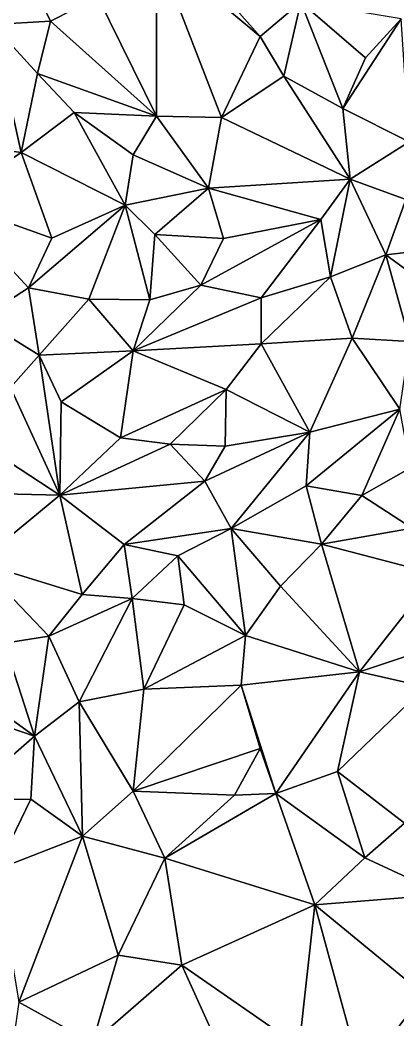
# Model space of a CAD drawing. Header units: metres. Extents: x -113 to 180, y -133 to 86.
# Drawn here: x -58.24 to -55.97, y -87.63 to -81.62 of the extents above; entities that cross this region are included whole.
import ezdxf

# ---------------------------------------------------------------- set-up
doc = ezdxf.new("R2010")
doc.units = ezdxf.units.M
for name, color, linetype, true_color in [('ASFALTO', 7, 'Continuous', 0x4a4b4e), ('BORDILLO', 7, 'Continuous', 0xcfcac0), ('TERRENO', 7, 'Continuous', 0x9a9179)]:
    doc.layers.add(name, color=color, linetype=linetype, true_color=true_color)

msp = doc.modelspace()

# ---------------------------------------------------------------- linework, layer by layer
at = {"layer": 'ASFALTO'}
for points in [[(-74.0979, -10.8561, 81.3415), (-53.1404, -66.9089, 80.2157), (-33.6043, -107.7545, 80.5869)], [(-62.5035, -30.9379, 80.492), (-74.0979, -10.8561, 81.3415), (-33.6043, -107.7545, 80.5869)], [(-65.2146, -13.3902, 80.6679), (-63.7816, -19.3873, 80.5999), (-33.6043, -107.7545, 80.5869)], [(-65.2146, -13.3902, 80.6679), (-33.6043, -107.7545, 80.5869), (-44.7201, -63.4721, 79.7034)], [(-63.7816, -19.3873, 80.5999), (-61.1285, -30.5843, 80.3979), (-33.6043, -107.7545, 80.5869)], [(-61.1297, -30.6075, 80.3979), (-61.1312, -30.6111, 80.398), (-33.6043, -107.7545, 80.5869)], [(-61.1286, -30.6037, 80.3979), (-61.1297, -30.6075, 80.3979), (-33.6043, -107.7545, 80.5869)], [(-61.1278, -30.5999, 80.3978), (-61.1286, -30.6037, 80.3979), (-33.6043, -107.7545, 80.5869)], [(-61.1285, -30.5843, 80.3979), (-61.1278, -30.5881, 80.3979), (-33.6043, -107.7545, 80.5869)], [(-61.1278, -30.5881, 80.3979), (-61.1274, -30.5921, 80.3978), (-33.6043, -107.7545, 80.5869)], [(-61.1274, -30.596, 80.3978), (-61.1278, -30.5999, 80.3978), (-33.6043, -107.7545, 80.5869)], [(-61.1274, -30.5921, 80.3978), (-61.1274, -30.596, 80.3978), (-33.6043, -107.7545, 80.5869)], [(-61.1577, -30.6328, 80.3996), (-62.4595, -30.9562, 80.4889), (-33.6043, -107.7545, 80.5869)], [(-61.154, -30.6316, 80.3994), (-61.1577, -30.6328, 80.3996), (-33.6043, -107.7545, 80.5869)], [(-61.1503, -30.6301, 80.3991), (-61.154, -30.6316, 80.3994), (-33.6043, -107.7545, 80.5869)], [(-61.1469, -30.6283, 80.3989), (-61.1503, -30.6301, 80.3991), (-33.6043, -107.7545, 80.5869)], [(-61.1436, -30.6261, 80.3987), (-61.1469, -30.6283, 80.3989), (-33.6043, -107.7545, 80.5869)], [(-61.1406, -30.6236, 80.3985), (-61.1436, -30.6261, 80.3987), (-33.6043, -107.7545, 80.5869)], [(-61.1378, -30.6209, 80.3984), (-61.1406, -30.6236, 80.3985), (-33.6043, -107.7545, 80.5869)], [(-61.1353, -30.6178, 80.3982), (-61.1378, -30.6209, 80.3984), (-33.6043, -107.7545, 80.5869)], [(-61.1331, -30.6146, 80.3981), (-61.1353, -30.6178, 80.3982), (-33.6043, -107.7545, 80.5869)], [(-61.1312, -30.6111, 80.398), (-61.1331, -30.6146, 80.3981), (-33.6043, -107.7545, 80.5869)], [(-62.5013, -30.9412, 80.4919), (-62.5035, -30.9379, 80.492), (-33.6043, -107.7545, 80.5869)], [(-62.4988, -30.9442, 80.4917), (-62.5013, -30.9412, 80.4919), (-33.6043, -107.7545, 80.5869)], [(-62.4961, -30.947, 80.4915), (-62.4988, -30.9442, 80.4917), (-33.6043, -107.7545, 80.5869)], [(-62.493, -30.9495, 80.4913), (-62.4961, -30.947, 80.4915), (-33.6043, -107.7545, 80.5869)], [(-62.4898, -30.9517, 80.491), (-62.493, -30.9495, 80.4913), (-33.6043, -107.7545, 80.5869)], [(-62.4863, -30.9535, 80.4908), (-62.4898, -30.9517, 80.491), (-33.6043, -107.7545, 80.5869)], [(-62.4827, -30.955, 80.4905), (-62.4863, -30.9535, 80.4908), (-33.6043, -107.7545, 80.5869)], [(-62.4789, -30.9562, 80.4902), (-62.4827, -30.955, 80.4905), (-33.6043, -107.7545, 80.5869)], [(-62.4751, -30.9569, 80.49), (-62.4789, -30.9562, 80.4902), (-33.6043, -107.7545, 80.5869)], [(-62.4712, -30.9573, 80.4897), (-62.4751, -30.9569, 80.49), (-33.6043, -107.7545, 80.5869)], [(-62.4673, -30.9573, 80.4894), (-62.4712, -30.9573, 80.4897), (-33.6043, -107.7545, 80.5869)], [(-62.4634, -30.957, 80.4891), (-62.4673, -30.9573, 80.4894), (-33.6043, -107.7545, 80.5869)], [(-62.4595, -30.9562, 80.4889), (-62.4634, -30.957, 80.4891), (-33.6043, -107.7545, 80.5869)], [(-53.1399, -66.9108, 80.2157), (-59.0728, -72.7359, 80.8182), (-65.6717, -86.5418, 81.7675)], [(-53.1399, -66.9108, 80.2157), (-65.6717, -86.5418, 81.7675), (-55.1858, -88.2589, 81.8466)], [(-65.6717, -86.5418, 81.7675), (-62.8016, -90.0292, 82.0322), (-55.1858, -88.2589, 81.8466)]]:
    msp.add_3dface(points, dxfattribs=at)
at = {"layer": 'BORDILLO'}
for points in [[(-64.5906, -82.3344, 81.5348), (-64.6359, -82.1396, 81.5366), (-56.7718, -80.3117, 80.7728)], [(-64.5906, -82.3344, 81.5348), (-56.7718, -80.3117, 80.7728), (-56.7265, -80.5065, 80.7705)]]:
    msp.add_3dface(points, dxfattribs=at)
at = {"layer": 'TERRENO'}
for points in [[(-57.422, -82.1966, 81), (-57.4218, -81.195, 80.7152), (-57.7738, -81.4792, 80.7647)], [(-57.4218, -81.195, 80.7152), (-57.422, -82.1966, 81), (-57.0313, -82.2049, 81.0355)], [(-57.4218, -81.195, 80.7152), (-56.7991, -81.7179, 81.0585), (-57.1574, -81.3102, 80.8)], [(-56.7991, -81.7179, 81.0585), (-57.4218, -81.195, 80.7152), (-57.0313, -82.2049, 81.0355)], [(-58.4067, -81.6459, 80.8982), (-58.1942, -81.3478, 80.7778), (-58.5016, -81.3686, 80.7849)], [(-58.1942, -81.3478, 80.7778), (-58.4067, -81.6459, 80.8982), (-58.0587, -81.6258, 80.8315)], [(-57.7738, -81.4792, 80.7647), (-58.1942, -81.3478, 80.7778), (-58.0587, -81.6258, 80.8315)], [(-56.7991, -81.7179, 81.0585), (-56.5537, -81.5123, 81.0269), (-57.1574, -81.3102, 80.8)], [(-57.422, -82.1966, 81), (-57.7738, -81.4792, 80.7647), (-58.0587, -81.6258, 80.8315)], [(-56.6574, -81.9577, 81), (-56.5537, -81.5123, 81.0269), (-56.7991, -81.7179, 81.0585)], [(-56.5537, -81.5123, 81.0269), (-56.6574, -81.9577, 81), (-56.3013, -82.1508, 81.2)], [(-56.165, -81.8455, 81.0511), (-56.5537, -81.5123, 81.0269), (-56.3013, -82.1508, 81.2)], [(-55.9514, -81.6124, 81.0059), (-56.5537, -81.5123, 81.0269), (-56.165, -81.8455, 81.0511)], [(-58.2346, -82.4162, 81.0301), (-58.4067, -81.6459, 80.8982), (-58.6437, -82.361, 81.0704)], [(-58.0587, -81.6258, 80.8315), (-58.4067, -81.6459, 80.8982), (-58.1372, -81.9415, 80.9129)], [(-58.4067, -81.6459, 80.8982), (-58.2346, -82.4162, 81.0301), (-58.1372, -81.9415, 80.9129)], [(-57.422, -82.1966, 81), (-58.0587, -81.6258, 80.8315), (-58.1372, -81.9415, 80.9129)], [(-55.9514, -81.6124, 81.0059), (-56.165, -81.8455, 81.0511), (-56.3013, -82.1508, 81.2)], [(-55.9029, -82.3519, 81.3935), (-55.9514, -81.6124, 81.0059), (-56.3013, -82.1508, 81.2)], [(-56.6574, -81.9577, 81), (-56.7991, -81.7179, 81.0585), (-57.0313, -82.2049, 81.0355)], [(-58.2346, -82.4162, 81.0301), (-57.9167, -82.1764, 80.9457), (-58.1372, -81.9415, 80.9129)], [(-57.9167, -82.1764, 80.9457), (-57.422, -82.1966, 81), (-58.1372, -81.9415, 80.9129)], [(-56.2582, -82.576, 81.3647), (-56.6574, -81.9577, 81), (-57.0313, -82.2049, 81.0355)], [(-56.6574, -81.9577, 81), (-56.2582, -82.576, 81.3647), (-56.3013, -82.1508, 81.2)], [(-57.6102, -82.7334, 81.1056), (-57.9167, -82.1764, 80.9457), (-58.2346, -82.4162, 81.0301)], [(-57.422, -82.1966, 81), (-57.9167, -82.1764, 80.9457), (-57.5613, -82.4309, 81.1053)], [(-57.9167, -82.1764, 80.9457), (-57.6102, -82.7334, 81.1056), (-57.5613, -82.4309, 81.1053)], [(-57.11, -82.6316, 81.0246), (-57.422, -82.1966, 81), (-57.5613, -82.4309, 81.1053)], [(-57.0313, -82.2049, 81.0355), (-57.422, -82.1966, 81), (-57.11, -82.6316, 81.0246)], [(-56.2582, -82.576, 81.3647), (-55.9029, -82.3519, 81.3935), (-56.3013, -82.1508, 81.2)], [(-56.2582, -82.576, 81.3647), (-57.0313, -82.2049, 81.0355), (-57.11, -82.6316, 81.0246)], [(-58.6734, -82.7089, 81.1163), (-58.2346, -82.4162, 81.0301), (-58.6437, -82.361, 81.0704)], [(-55.9029, -82.3519, 81.3935), (-56.2582, -82.576, 81.3647), (-55.9235, -82.699, 81.3513)], [(-58.2346, -82.4162, 81.0301), (-58.6734, -82.7089, 81.1163), (-58.0512, -82.931, 81.1242)], [(-57.6102, -82.7334, 81.1056), (-58.2346, -82.4162, 81.0301), (-58.0512, -82.931, 81.1242)], [(-57.6102, -82.7334, 81.1056), (-57.11, -82.6316, 81.0246), (-57.5613, -82.4309, 81.1053)], [(-56.435, -82.8195, 81.1581), (-56.2582, -82.576, 81.3647), (-57.11, -82.6316, 81.0246)], [(-56.2582, -82.576, 81.3647), (-56.435, -82.8195, 81.1581), (-56.3756, -83.1651, 81.2971)], [(-56.0435, -83.0321, 81.3763), (-56.2582, -82.576, 81.3647), (-56.3756, -83.1651, 81.2971)], [(-56.2582, -82.576, 81.3647), (-56.0435, -83.0321, 81.3763), (-55.9235, -82.699, 81.3513)], [(-57.6102, -82.7334, 81.1056), (-57.4311, -82.9102, 81), (-57.11, -82.6316, 81.0246)], [(-57.11, -82.6316, 81.0246), (-57.4311, -82.9102, 81), (-57.019, -82.9343, 81.0643)], [(-56.435, -82.8195, 81.1581), (-57.11, -82.6316, 81.0246), (-57.019, -82.9343, 81.0643)], [(-58.6734, -82.7089, 81.1163), (-58.4798, -83.4168, 81.3817), (-58.1919, -83.2304, 81.1725)], [(-58.6734, -82.7089, 81.1163), (-58.1919, -83.2304, 81.1725), (-58.0512, -82.931, 81.1242)], [(-58.1919, -83.2304, 81.1725), (-57.6102, -82.7334, 81.1056), (-58.0512, -82.931, 81.1242)], [(-57.828, -83.2991, 81.1075), (-57.6102, -82.7334, 81.1056), (-58.1919, -83.2304, 81.1725)], [(-57.6102, -82.7334, 81.1056), (-57.828, -83.2991, 81.1075), (-57.4616, -83.304, 81.117)], [(-57.4311, -82.9102, 81), (-57.6102, -82.7334, 81.1056), (-57.4616, -83.304, 81.117)], [(-56.0435, -83.0321, 81.3763), (-55.7127, -82.9939, 81.4557), (-55.9235, -82.699, 81.3513)], [(-56.435, -82.8195, 81.1581), (-57.1553, -83.2155, 81.106), (-56.7921, -83.2911, 81.1808)], [(-57.1553, -83.2155, 81.106), (-56.435, -82.8195, 81.1581), (-57.019, -82.9343, 81.0643)], [(-56.3756, -83.1651, 81.2971), (-56.435, -82.8195, 81.1581), (-56.7921, -83.2911, 81.1808)], [(-57.1553, -83.2155, 81.106), (-57.4311, -82.9102, 81), (-57.4616, -83.304, 81.117)], [(-57.4311, -82.9102, 81), (-57.1553, -83.2155, 81.106), (-57.019, -82.9343, 81.0643)], [(-56.0435, -83.0321, 81.3763), (-56.3756, -83.1651, 81.2971), (-56.2452, -83.5338, 81.4006)], [(-55.899, -83.5537, 81.5129), (-56.0435, -83.0321, 81.3763), (-56.2452, -83.5338, 81.4006)], [(-55.7127, -82.9939, 81.4557), (-56.0435, -83.0321, 81.3763), (-55.7227, -83.2672, 81.6105)], [(-56.0435, -83.0321, 81.3763), (-55.899, -83.5537, 81.5129), (-55.7227, -83.2672, 81.6105)], [(-56.7936, -83.5682, 81.3285), (-56.3756, -83.1651, 81.2971), (-56.7921, -83.2911, 81.1808)], [(-56.3756, -83.1651, 81.2971), (-56.7936, -83.5682, 81.3285), (-56.2452, -83.5338, 81.4006)], [(-57.5622, -83.6097, 81.3021), (-57.1553, -83.2155, 81.106), (-57.4616, -83.304, 81.117)], [(-57.1553, -83.2155, 81.106), (-57.5622, -83.6097, 81.3021), (-56.7921, -83.2911, 81.1808)], [(-58.4798, -83.4168, 81.3817), (-58.127, -83.6362, 81.4174), (-58.1919, -83.2304, 81.1725)], [(-58.127, -83.6362, 81.4174), (-57.828, -83.2991, 81.1075), (-58.1919, -83.2304, 81.1725)], [(-58.127, -83.6362, 81.4174), (-57.5622, -83.6097, 81.3021), (-57.828, -83.2991, 81.1075)], [(-57.828, -83.2991, 81.1075), (-57.5622, -83.6097, 81.3021), (-57.4616, -83.304, 81.117)], [(-57.5622, -83.6097, 81.3021), (-56.7936, -83.5682, 81.3285), (-56.7921, -83.2911, 81.1808)], [(-58.2998, -83.8314, 81.61), (-58.127, -83.6362, 81.4174), (-58.4798, -83.4168, 81.3817)], [(-56.7936, -83.5682, 81.3285), (-57.5622, -83.6097, 81.3021), (-57.0031, -83.8419, 81.4509)], [(-56.5012, -84.0994, 81.6), (-56.7936, -83.5682, 81.3285), (-57.0031, -83.8419, 81.4509)], [(-56.7936, -83.5682, 81.3285), (-56.5012, -84.0994, 81.6), (-56.2452, -83.5338, 81.4006)], [(-56.5012, -84.0994, 81.6), (-55.959, -83.9608, 81.6495), (-56.2452, -83.5338, 81.4006)], [(-55.959, -83.9608, 81.6495), (-55.899, -83.5537, 81.5129), (-56.2452, -83.5338, 81.4006)], [(-58.002, -84.478, 81.9078), (-58.127, -83.6362, 81.4174), (-58.2998, -83.8314, 81.61)], [(-57.5622, -83.6097, 81.3021), (-58.127, -83.6362, 81.4174), (-57.9948, -83.918, 81.6)], [(-58.127, -83.6362, 81.4174), (-58.002, -84.478, 81.9078), (-57.9948, -83.918, 81.6)], [(-57.6387, -84.1339, 81.7324), (-57.5622, -83.6097, 81.3021), (-57.9948, -83.918, 81.6)], [(-57.5622, -83.6097, 81.3021), (-57.6387, -84.1339, 81.7324), (-57.0031, -83.8419, 81.4509)], [(-58.002, -84.478, 81.9078), (-58.2998, -83.8314, 81.61), (-58.4824, -84.1654, 81.6833)], [(-57.6387, -84.1339, 81.7324), (-57.3391, -84.1727, 81.6755), (-57.0031, -83.8419, 81.4509)], [(-57.3391, -84.1727, 81.6755), (-57.009, -84.1838, 81.6277), (-57.0031, -83.8419, 81.4509)], [(-57.009, -84.1838, 81.6277), (-56.5012, -84.0994, 81.6), (-57.0031, -83.8419, 81.4509)], [(-58.002, -84.478, 81.9078), (-57.6387, -84.1339, 81.7324), (-57.9948, -83.918, 81.6)], [(-55.959, -83.9608, 81.6495), (-56.5012, -84.0994, 81.6), (-56.5233, -84.4218, 81.8149)], [(-55.959, -83.9608, 81.6495), (-56.5233, -84.4218, 81.8149), (-56.1869, -84.4813, 81.8481)], [(-55.8955, -84.3143, 81.9094), (-55.959, -83.9608, 81.6495), (-56.1869, -84.4813, 81.8481)], [(-56.5012, -84.0994, 81.6), (-57.009, -84.1838, 81.6277), (-57.131, -84.3941, 81.8059)], [(-56.9738, -84.6791, 82), (-56.5012, -84.0994, 81.6), (-57.131, -84.3941, 81.8059)], [(-56.5012, -84.0994, 81.6), (-56.9738, -84.6791, 82), (-56.5233, -84.4218, 81.8149)], [(-58.002, -84.478, 81.9078), (-58.4824, -84.1654, 81.6833), (-58.6846, -84.4634, 81.7999)], [(-57.6387, -84.1339, 81.7324), (-58.002, -84.478, 81.9078), (-57.3391, -84.1727, 81.6755)], [(-57.3391, -84.1727, 81.6755), (-58.002, -84.478, 81.9078), (-57.131, -84.3941, 81.8059)], [(-57.009, -84.1838, 81.6277), (-57.3391, -84.1727, 81.6755), (-57.131, -84.3941, 81.8059)], [(-55.8851, -84.6773, 81.8806), (-55.8955, -84.3143, 81.9094), (-56.1869, -84.4813, 81.8481)], [(-58.002, -84.478, 81.9078), (-57.6162, -84.7752, 81.9621), (-57.131, -84.3941, 81.8059)], [(-57.6162, -84.7752, 81.9621), (-56.9738, -84.6791, 82), (-57.131, -84.3941, 81.8059)], [(-56.9738, -84.6791, 82), (-56.4304, -84.774, 82.019), (-56.5233, -84.4218, 81.8149)], [(-56.5233, -84.4218, 81.8149), (-56.4304, -84.774, 82.019), (-56.1869, -84.4813, 81.8481)], [(-58.4944, -84.8842, 81.9032), (-58.002, -84.478, 81.9078), (-58.6846, -84.4634, 81.7999)], [(-58.002, -84.478, 81.9078), (-58.4944, -84.8842, 81.9032), (-57.8678, -85.0769, 81.9328)], [(-57.6162, -84.7752, 81.9621), (-58.002, -84.478, 81.9078), (-57.8678, -85.0769, 81.9328)], [(-56.4304, -84.774, 82.019), (-55.8851, -84.6773, 81.8806), (-56.1869, -84.4813, 81.8481)], [(-56.9738, -84.6791, 82), (-57.6162, -84.7752, 81.9621), (-57.2933, -84.8431, 81.9799)], [(-56.8875, -85.3232, 82.0253), (-56.9738, -84.6791, 82), (-57.2933, -84.8431, 81.9799)], [(-56.8875, -85.3232, 82.0253), (-56.6767, -85.0265, 82.0258), (-56.9738, -84.6791, 82)], [(-56.6767, -85.0265, 82.0258), (-56.4304, -84.774, 82.019), (-56.9738, -84.6791, 82)], [(-55.8851, -84.6773, 81.8806), (-56.4304, -84.774, 82.019), (-55.7407, -84.9536, 81.9001)], [(-57.5682, -85.1011, 81.9666), (-57.6162, -84.7752, 81.9621), (-57.8678, -85.0769, 81.9328)], [(-57.6162, -84.7752, 81.9621), (-57.5682, -85.1011, 81.9666), (-57.2933, -84.8431, 81.9799)], [(-56.4304, -84.774, 82.019), (-56.6767, -85.0265, 82.0258), (-56.2012, -85.5428, 82.1107)], [(-55.7407, -84.9536, 81.9001), (-56.4304, -84.774, 82.019), (-56.2012, -85.5428, 82.1107)], [(-57.5682, -85.1011, 81.9666), (-57.2547, -85.1386, 82.0254), (-57.2933, -84.8431, 81.9799)], [(-57.2547, -85.1386, 82.0254), (-56.8875, -85.3232, 82.0253), (-57.2933, -84.8431, 81.9799)], [(-58.4944, -84.8842, 81.9032), (-58.0684, -85.327, 81.9908), (-57.8678, -85.0769, 81.9328)], [(-58.4944, -84.8842, 81.9032), (-58.3359, -85.37, 82), (-58.0684, -85.327, 81.9908)], [(-55.4654, -85.2951, 81.8781), (-55.7407, -84.9536, 81.9001), (-56.2012, -85.5428, 82.1107)], [(-56.6767, -85.0265, 82.0258), (-56.8875, -85.3232, 82.0253), (-56.2012, -85.5428, 82.1107)], [(-58.0684, -85.327, 81.9908), (-57.5682, -85.1011, 81.9666), (-57.8678, -85.0769, 81.9328)], [(-57.8874, -85.7224, 82.0775), (-57.5682, -85.1011, 81.9666), (-58.0684, -85.327, 81.9908)], [(-57.5682, -85.1011, 81.9666), (-57.8874, -85.7224, 82.0775), (-57.4977, -85.6473, 82.1033)], [(-57.2547, -85.1386, 82.0254), (-57.5682, -85.1011, 81.9666), (-57.4977, -85.6473, 82.1033)], [(-56.8875, -85.3232, 82.0253), (-57.2547, -85.1386, 82.0254), (-57.4977, -85.6473, 82.1033)], [(-58.3359, -85.37, 82), (-58.1542, -85.9292, 82.203), (-58.0684, -85.327, 81.9908)], [(-58.1542, -85.9292, 82.203), (-57.8874, -85.7224, 82.0775), (-58.0684, -85.327, 81.9908)], [(-56.9121, -85.6227, 82.031), (-56.8875, -85.3232, 82.0253), (-57.4977, -85.6473, 82.1033)], [(-56.8875, -85.3232, 82.0253), (-56.9121, -85.6227, 82.031), (-56.2012, -85.5428, 82.1107)], [(-55.8051, -85.6317, 82), (-55.4654, -85.2951, 81.8781), (-56.2012, -85.5428, 82.1107)], [(-58.6084, -85.6007, 82.0449), (-58.1542, -85.9292, 82.203), (-58.3359, -85.37, 82)], [(-56.9121, -85.6227, 82.031), (-56.7053, -86.2741, 82.2), (-56.2012, -85.5428, 82.1107)], [(-56.7053, -86.2741, 82.2), (-56.3344, -86.1431, 82.0793), (-56.2012, -85.5428, 82.1107)], [(-56.3344, -86.1431, 82.0793), (-55.8051, -85.6317, 82), (-56.2012, -85.5428, 82.1107)], [(-58.1542, -85.9292, 82.203), (-58.6084, -85.6007, 82.0449), (-58.4683, -85.8238, 82.2103)], [(-57.5625, -86.2598, 82.3807), (-56.7987, -86.0043, 82.1847), (-56.9121, -85.6227, 82.031)], [(-57.5625, -86.2598, 82.3807), (-56.9121, -85.6227, 82.031), (-57.4977, -85.6473, 82.1033)], [(-56.7987, -86.0043, 82.1847), (-56.7053, -86.2741, 82.2), (-56.9121, -85.6227, 82.031)], [(-57.8874, -85.7224, 82.0775), (-57.5625, -86.2598, 82.3807), (-57.4977, -85.6473, 82.1033)], [(-55.8051, -85.6317, 82), (-56.3344, -86.1431, 82.0793), (-55.9318, -86.4531, 81.9801)], [(-58.1542, -85.9292, 82.203), (-57.867, -86.5317, 82.4053), (-57.8874, -85.7224, 82.0775)], [(-57.867, -86.5317, 82.4053), (-57.5625, -86.2598, 82.3807), (-57.8874, -85.7224, 82.0775)], [(-58.5915, -86.3105, 82.2165), (-58.1542, -85.9292, 82.203), (-58.4683, -85.8238, 82.2103)], [(-58.1542, -85.9292, 82.203), (-58.5915, -86.3105, 82.2165), (-58.1767, -86.309, 82.2372)], [(-57.867, -86.5317, 82.4053), (-58.1542, -85.9292, 82.203), (-58.1767, -86.309, 82.2372)], [(-57.5625, -86.2598, 82.3807), (-56.9537, -86.2837, 82.2699), (-56.7987, -86.0043, 82.1847)], [(-56.9537, -86.2837, 82.2699), (-56.7053, -86.2741, 82.2), (-56.7987, -86.0043, 82.1847)], [(-56.7053, -86.2741, 82.2), (-56.1696, -86.6609, 82.1079), (-56.3344, -86.1431, 82.0793)], [(-56.3344, -86.1431, 82.0793), (-56.1696, -86.6609, 82.1079), (-55.9318, -86.4531, 81.9801)], [(-57.867, -86.5317, 82.4053), (-57.3725, -86.6643, 82.3864), (-57.5625, -86.2598, 82.3807)], [(-57.5625, -86.2598, 82.3807), (-57.3725, -86.6643, 82.3864), (-56.9537, -86.2837, 82.2699)], [(-56.7053, -86.2741, 82.2), (-57.3725, -86.6643, 82.3864), (-56.4705, -86.9442, 82.3228)], [(-57.3725, -86.6643, 82.3864), (-56.7053, -86.2741, 82.2), (-56.9537, -86.2837, 82.2699)], [(-56.1696, -86.6609, 82.1079), (-56.7053, -86.2741, 82.2), (-56.4705, -86.9442, 82.3228)], [(-58.5915, -86.3105, 82.2165), (-58.3842, -86.7313, 82.0871), (-58.1767, -86.309, 82.2372)], [(-58.3842, -86.7313, 82.0871), (-57.867, -86.5317, 82.4053), (-58.1767, -86.309, 82.2372)], [(-56.1696, -86.6609, 82.1079), (-55.6952, -86.8822, 81.9552), (-55.9318, -86.4531, 81.9801)], [(-58.2498, -87.5303, 82.3144), (-57.867, -86.5317, 82.4053), (-58.3842, -86.7313, 82.0871)], [(-57.867, -86.5317, 82.4053), (-58.2498, -87.5303, 82.3144), (-57.6513, -87.2482, 82.3607)], [(-57.3725, -86.6643, 82.3864), (-57.867, -86.5317, 82.4053), (-57.6513, -87.2482, 82.3607)], [(-57.2698, -87.3075, 82.427), (-57.3725, -86.6643, 82.3864), (-57.6513, -87.2482, 82.3607)], [(-57.3725, -86.6643, 82.3864), (-57.2698, -87.3075, 82.427), (-56.4705, -86.9442, 82.3228)], [(-55.6952, -86.8822, 81.9552), (-56.1696, -86.6609, 82.1079), (-56.4705, -86.9442, 82.3228)], [(-55.6952, -86.8822, 81.9552), (-56.4705, -86.9442, 82.3228), (-55.8172, -87.483, 82.2)], [(-57.2698, -87.3075, 82.427), (-56.5653, -87.7971, 82.2232), (-56.4705, -86.9442, 82.3228)], [(-56.5653, -87.7971, 82.2232), (-56.1892, -87.9725, 82.098), (-56.4705, -86.9442, 82.3228)], [(-56.4705, -86.9442, 82.3228), (-56.1892, -87.9725, 82.098), (-55.8172, -87.483, 82.2)], [(-58.2498, -87.5303, 82.3144), (-57.807, -87.7749, 82.4126), (-57.6513, -87.2482, 82.3607)], [(-57.807, -87.7749, 82.4126), (-57.2698, -87.3075, 82.427), (-57.6513, -87.2482, 82.3607)], [(-57.2698, -87.3075, 82.427), (-57.807, -87.7749, 82.4126), (-57.0963, -87.6931, 82.3571)], [(-56.5653, -87.7971, 82.2232), (-57.2698, -87.3075, 82.427), (-57.0963, -87.6931, 82.3571)], [(-56.1892, -87.9725, 82.098), (-55.7104, -87.7255, 82.1722), (-55.8172, -87.483, 82.2)], [(-58.2498, -87.5303, 82.3144), (-58.2929, -87.8403, 82.4072), (-57.807, -87.7749, 82.4126)]]:
    msp.add_3dface(points, dxfattribs=at)

doc.saveas('drawing.dxf')
